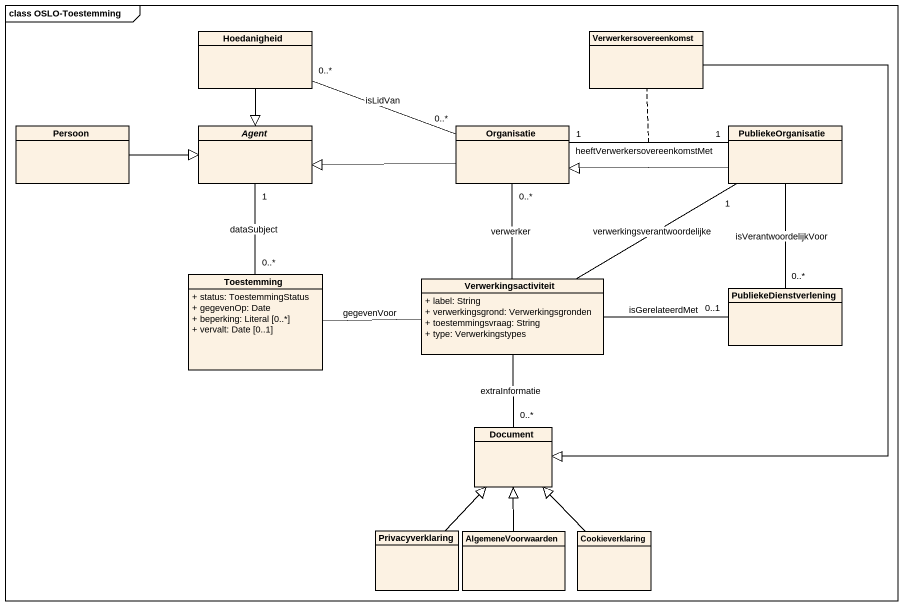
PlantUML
@startuml
mainframe class OSLO-Toestemming
hide circle
hide empty members
skinparam classAttributeIconSize 0
class Hoedanigheid
class Verwerkersovereenkomst
class Persoon
abstract class "Agent" as Agent_
class Organisatie
class PubliekeOrganisatie
class Toestemming {
  + status: ToestemmingStatus
  + gegevenOp: Date
  + beperking: Literal [0..*]
  + vervalt: Date [0..1]
}
class Verwerkingsactiviteit {
  + label: String
  + verwerkingsgrond: Verwerkingsgronden
  + toestemmingsvraag: String
  + type: Verwerkingstypes
}
class PubliekeDienstverlening
class Document
class Privacyverklaring
class AlgemeneVoorwaarden
class Cookieverklaring
Hoedanigheid --|> Agent_
Hoedanigheid "0..*" -right- "0..*" Organisatie : isLidVan
Verwerkersovereenkomst --|> Document
Persoon -right-|> Agent_
Organisatie -left-|> Agent_
PubliekeOrganisatie "1" -left- "1" Organisatie : heeftVerwerkersovereenkomstMet
(PubliekeOrganisatie, Organisatie) .. Verwerkersovereenkomst
PubliekeOrganisatie -left-|> Organisatie
PubliekeOrganisatie -- "0..*" PubliekeDienstverlening : isVerantwoordelijkVoor
Toestemming "0..*" -up- "1" Agent_ : dataSubject
Toestemming -right- Verwerkingsactiviteit : gegevenVoor
Verwerkingsactiviteit -up- "0..*" Organisatie : verwerker
Verwerkingsactiviteit -right- "1" PubliekeOrganisatie : verwerkingsverantwoordelijke
Verwerkingsactiviteit -right- "0..1" PubliekeDienstverlening : isGerelateerdMet
Verwerkingsactiviteit -- "0..*" Document : extraInformatie
Privacyverklaring -up-|> Document
AlgemeneVoorwaarden -up-|> Document
Cookieverklaring -up-|> Document
@enduml
